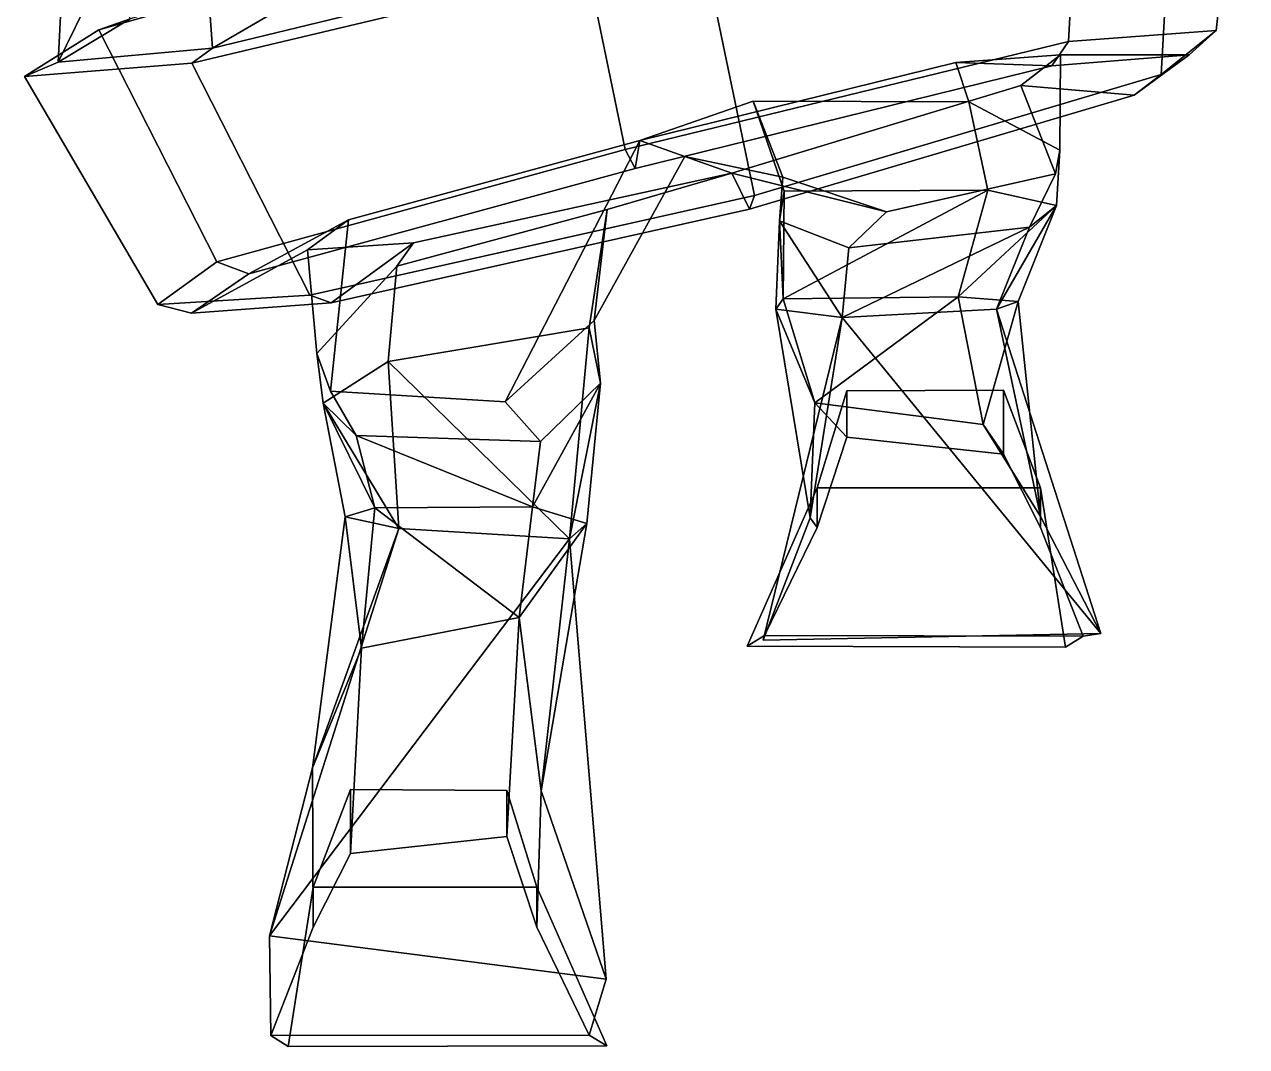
# Model space of a CAD drawing. Extents: x -275 to 208, y -153 to 425.
# Drawn here: x -139.6 to 118.3, y -153 to 62.6 of the extents above; entities that cross this region are included whole.
import ezdxf

# ---------------------------------------------------------------- set-up
doc = ezdxf.new("R2010")
doc.units = 0

msp = doc.modelspace()

# ---------------------------------------------------------------- linework, layer by layer
for points in [[(83.815224, 115.175201, 96.263046), (80.698166, 58.991043, 92.345688), (111.904366, 61.301224, 12.327795), (118.294075, 118.332825, 16.690588)], [(111.904366, 61.301224, 12.327795), (100.310265, 52.015259, -81.009583), (103.427322, 108.199402, -77.092224), (118.294075, 118.332825, 16.690588)], [(-117.24012, 63.736542, 60.490334), (-129.375839, 115.750885, -1.011421), (-132.410339, 54.618683, -17.356415)], [(-132.410339, 54.618683, -17.356415), (-129.375839, 115.750885, -1.011421), (-103.910355, 112.928894, -69.042404)], [(-99.884277, 57.563278, -92.921417), (-103.910355, 112.928894, -69.042404), (-1.784397, 114.661743, -101.674156)], [(-99.884277, 57.563278, -92.921417), (-1.784397, 114.661743, -101.674156), (0.914517, 82.009537, -109.513115)], [(-12.783604, 36.191238, 113.887306), (80.698166, 58.991043, 92.345688), (83.815224, 115.175201, 96.263046), (-23.853251, 89.690338, 115.936089)], [(-132.410339, 54.618683, -17.356415), (-103.910355, 112.928894, -69.042404), (-99.884277, 57.563278, -92.921417)], [(100.310265, 52.015259, -81.009583), (14.477215, 26.494904, -127.076523), (3.394209, 79.999512, -125.028542), (103.427322, 108.199402, -77.092224)], [(-23.853251, 89.690338, 115.936089), (-22.706766, 90.351151, 103.736557), (-117.24012, 63.736542, 60.490334), (-123.855392, 61.399765, 67.997314)], [(-12.783604, 36.191238, 113.887306), (-23.853251, 89.690338, 115.936089), (-123.855392, 61.399765, 67.997314), (-98.987305, 12.46225, 67.888977)], [(-104.243294, 54.423981, -105.357956), (-99.884277, 57.563278, -92.921417), (0.914517, 82.009537, -109.513115), (3.394209, 79.999512, -125.028542)], [(-79.375206, 5.48645, -105.466293), (-104.243294, 54.423981, -105.357956), (3.394209, 79.999512, -125.028542), (14.477215, 26.494904, -127.076523)], [(-139.557098, 51.563354, -18.40514), (-123.855392, 61.399765, 67.997314), (-117.24012, 63.736542, 60.490334), (-132.410339, 54.618683, -17.356415)], [(-123.855392, 61.399765, 67.997314), (-139.557098, 51.563354, -18.40514), (-111.416359, 3.473267, -18.068047), (-98.987305, 12.46225, 67.888977)], [(80.698166, 58.991043, 92.345688), (77.224785, 53.856323, 83.15905), (106.201744, 56.170197, 11.32111), (111.904366, 61.301224, 12.327795)], [(111.904366, 61.301224, 12.327795), (106.201744, 56.170197, 11.32111), (94.580627, 47.683075, -70.252701), (100.310265, 52.015259, -81.009583)], [(-104.243294, 54.423981, -105.357956), (-139.557098, 51.563354, -18.40514), (-132.410339, 54.618683, -17.356415), (-99.884277, 57.563278, -92.921417)], [(-12.783604, 36.191238, 113.887306), (-10.674455, 32.199554, 101.509605), (77.224785, 53.856323, 83.15905), (80.698166, 58.991043, 92.345688)], [(-111.416359, 3.473267, -18.068047), (-139.557098, 51.563354, -18.40514), (-104.243294, 54.423981, -105.357956), (-79.375206, 5.48645, -105.466293)], [(-10.674455, 32.199554, 101.509605), (-9.691628, 38.083618, 80.773193), (56.938873, 54.563736, 65.256973), (77.224785, 53.856323, 83.15905)], [(-9.691628, 38.083618, 80.773193), (14.180204, 46.361588, 58.217133), (59.6693, 46.213181, 46.74604), (56.938873, 54.563736, 65.256973)], [(77.224785, 53.856323, 83.15905), (56.938873, 54.563736, 65.256973), (79.018944, 56.158905, 8.064589), (106.201744, 56.170197, 11.32111)], [(56.938873, 54.563736, 65.256973), (59.6693, 46.213181, 46.74604), (78.909393, 36.049973, 10.976638), (79.018944, 56.158905, 8.064589)], [(106.201744, 56.170197, 11.32111), (79.018944, 56.158905, 8.064589), (70.653145, 49.68573, -55.966209), (94.580627, 47.683075, -70.252701)], [(79.018944, 56.158905, 8.064589), (78.909393, 36.049973, 10.976638), (77.983727, 31.06041, -33.00507), (70.653145, 49.68573, -55.966209)], [(100.310265, 52.015259, -81.009583), (94.580627, 47.683075, -70.252701), (13.450163, 23.618713, -111.732727), (14.477215, 26.494904, -127.076523)], [(70.653145, 49.68573, -55.966209), (77.983727, 31.06041, -33.00507), (42.356243, 23.049622, -64.476883), (9.678484, 31.193893, -90.443115)], [(94.580627, 47.683075, -70.252701), (70.653145, 49.68573, -55.966209), (9.678484, 31.193893, -90.443115), (13.450163, 23.618713, -111.732727)], [(20.481424, 30.386734, -3.429808), (14.180204, 46.361588, 58.217133), (-9.691628, 38.083618, 80.773193), (-0.196817, 34.706421, -3.153349)], [(20.748079, 27.407639, 23.23649), (14.180204, 46.361588, 58.217133), (20.481424, 30.386734, -3.429808), (19.782833, 21.111221, -4.51514)], [(20.748079, 27.407639, 23.23649), (63.672775, 27.594284, 25.180319), (59.6693, 46.213181, 46.74604), (14.180204, 46.361588, 58.217133)], [(63.672775, 27.594284, 25.180319), (78.187508, 24.401825, 11.501612), (78.909393, 36.049973, 10.976638), (59.6693, 46.213181, 46.74604)], [(-12.783604, 36.191238, 113.887306), (-98.987305, 12.46225, 67.888977), (-92.188194, 9.987549, 60.10051), (-10.674455, 32.199554, 101.509605)], [(-10.674455, 32.199554, 101.509605), (-92.188194, 9.987549, 60.10051), (-71.189873, 21.38533, 47.81757), (-9.691628, 38.083618, 80.773193)], [(-9.691628, 38.083618, 80.773193), (-71.189873, 21.38533, 47.81757), (-74.996834, -14.768738, 15.817265), (-38.13596, -17.03009, 44.75312)], [(-0.196817, 34.706421, -3.153349), (-9.691628, 38.083618, 80.773193), (-38.13596, -17.03009, 44.75312), (-19.342796, 0.120834, -9.467852)], [(9.678484, 31.193893, -90.443115), (-0.196817, 34.706421, -3.153349), (-19.342796, 0.120834, -9.467852), (-16.612764, 23.552826, -66.86927)], [(20.481424, 30.386734, -3.429808), (-0.196817, 34.706421, -3.153349), (9.678484, 31.193893, -90.443115), (42.356243, 23.049622, -64.476883)], [(78.187508, 24.401825, 11.501612), (72.522339, 19.803375, -8.895798), (77.983727, 31.06041, -33.00507), (78.909393, 36.049973, 10.976638)], [(-74.832352, 3.814285, -93.311241), (13.450163, 23.618713, -111.732727), (9.678484, 31.193893, -90.443115), (-57.475597, 16.507324, -73.405617)], [(-57.475597, 16.507324, -73.405617), (9.678484, 31.193893, -90.443115), (-16.612764, 23.552826, -66.86927), (-61.006756, 11.610153, -56.737286)], [(72.522339, 19.803375, -8.895798), (34.362782, 15.421631, -29.188297), (42.356243, 23.049622, -64.476883), (77.983727, 31.06041, -33.00507)], [(19.782833, 21.111221, -4.51514), (20.481424, 30.386734, -3.429808), (42.356243, 23.049622, -64.476883), (34.362782, 15.421631, -29.188297)], [(-79.375206, 5.48645, -105.466293), (14.477215, 26.494904, -127.076523), (13.450163, 23.618713, -111.732727), (-74.832352, 3.814285, -93.311241)], [(20.522991, 4.695755, 38.910427), (20.748079, 27.407639, 23.23649), (19.782833, 21.111221, -4.51514)], [(20.522991, 4.695755, 38.910427), (63.672775, 27.594284, 25.180319), (20.748079, 27.407639, 23.23649)], [(20.522991, 4.695755, 38.910427), (57.457512, 5.109253, 40.043816), (63.672775, 27.594284, 25.180319)], [(57.457512, 5.109253, 40.043816), (78.187508, 24.401825, 11.501612), (63.672775, 27.594284, 25.180319)], [(-62.840275, -8.549469, -45.019501), (-61.006756, 11.610153, -56.737286), (-16.612764, 23.552826, -66.86927), (-20.408838, -1.402847, -42.370651)], [(-18.022169, -13.097748, -16.8908), (-20.408838, -1.402847, -42.370651), (-16.612764, 23.552826, -66.86927), (-19.342796, 0.120834, -9.467852)], [(57.457512, 5.109253, 40.043816), (70.13868, 4.146759, 27.392048), (78.187508, 24.401825, 11.501612)], [(65.533806, 2.543533, 8.929358), (72.522339, 19.803375, -8.895798), (78.187508, 24.401825, 11.501612)], [(70.13868, 4.146759, 27.392048), (65.533806, 2.543533, 8.929358), (78.187508, 24.401825, 11.501612)], [(-92.188194, 9.987549, 60.10051), (-104.278389, 1.667252, -17.327019), (-79.855873, 15.018936, -13.559619), (-71.189873, 21.38533, 47.81757)], [(-71.189873, 21.38533, 47.81757), (-79.855873, 15.018936, -13.559619), (-77.870377, -6.852585, -23.012213), (-74.996834, -14.768738, 15.817265)], [(20.522991, 4.695755, 38.910427), (19.782833, 21.111221, -4.51514), (18.960131, 2.52092, 13.389613)], [(18.960131, 2.52092, 13.389613), (19.782833, 21.111221, -4.51514), (32.948051, 0.748505, -8.957969)], [(32.948051, 0.748505, -8.957969), (19.782833, 21.111221, -4.51514), (34.362782, 15.421631, -29.188297)], [(32.948051, 0.748505, -8.957969), (34.362782, 15.421631, -29.188297), (72.522339, 19.803375, -8.895798)], [(65.533806, 2.543533, 8.929358), (32.948051, 0.748505, -8.957969), (72.522339, 19.803375, -8.895798)], [(-104.278389, 1.667252, -17.327019), (-74.832352, 3.814285, -93.311241), (-57.475597, 16.507324, -73.405617), (-79.855873, 15.018936, -13.559619)], [(-79.855873, 15.018936, -13.559619), (-57.475597, 16.507324, -73.405617), (-61.006756, 11.610153, -56.737286), (-77.870377, -6.852585, -23.012213)], [(-98.987305, 12.46225, 67.888977), (-111.416359, 3.473267, -18.068047), (-104.278389, 1.667252, -17.327019), (-92.188194, 9.987549, 60.10051)], [(-76.551903, -17.34436, -32.294876), (-77.870377, -6.852585, -23.012213), (-61.006756, 11.610153, -56.737286), (-62.840275, -8.549469, -45.019501)], [(-111.416359, 3.473267, -18.068047), (-79.375206, 5.48645, -105.466293), (-74.832352, 3.814285, -93.311241), (-104.278389, 1.667252, -17.327019)], [(27.214216, -17.215317, 20.032352), (20.522991, 4.695755, 38.910427), (18.960131, 2.52092, 13.389613)], [(27.214216, -17.215317, 20.032352), (57.457512, 5.109253, 40.043816), (20.522991, 4.695755, 38.910427)], [(62.712101, -21.834045, 17.052393), (57.457512, 5.109253, 40.043816), (27.214216, -17.215317, 20.032352)], [(62.712101, -21.834045, 17.052393), (70.13868, 4.146759, 27.392048), (57.457512, 5.109253, 40.043816)], [(74.789932, -41.207092, -0.704425), (70.13868, 4.146759, 27.392048), (62.712101, -21.834045, 17.052393)], [(74.789932, -41.207092, -0.704425), (65.533806, 2.543533, 8.929358), (70.13868, 4.146759, 27.392048)], [(-30.708914, -25.39595, 3.59519), (-18.022169, -13.097748, -16.8908), (-19.342796, 0.120834, -9.467852), (-38.13596, -17.03009, 44.75312)], [(16.296782, -67.27697, -46.198383), (26.222542, -41.482666, -11.146882), (32.948051, 0.748505, -8.957969)], [(16.296782, -67.27697, -46.198383), (32.948051, 0.748505, -8.957969), (87.524727, -65.911514, -28.851036)], [(26.222542, -41.482666, -11.146882), (27.214216, -17.215317, 20.032352), (18.960131, 2.52092, 13.389613)], [(26.222542, -41.482666, -11.146882), (18.960131, 2.52092, 13.389613), (32.948051, 0.748505, -8.957969)], [(87.524727, -65.911514, -28.851036), (32.948051, 0.748505, -8.957969), (65.533806, 2.543533, 8.929358)], [(87.524727, -65.911514, -28.851036), (65.533806, 2.543533, 8.929358), (74.789932, -41.207092, -0.704425)], [(-24.554392, -45.912521, -37.993515), (-62.840275, -8.549469, -45.019501), (-20.408838, -1.402847, -42.370651)], [(-24.554392, -45.912521, -37.993515), (-20.408838, -1.402847, -42.370651), (-18.022169, -13.097748, -16.8908)], [(-69.535324, -24.144981, -15.141708), (-74.996834, -14.768738, 15.817265), (-77.870377, -6.852585, -23.012213), (-76.551903, -17.34436, -32.294876)], [(-60.551743, -43.781403, -40.081089), (-76.551903, -17.34436, -32.294876), (-62.840275, -8.549469, -45.019501)], [(-60.551743, -43.781403, -40.081089), (-62.840275, -8.549469, -45.019501), (-24.554392, -45.912521, -37.993515)], [(-30.708914, -25.39595, 3.59519), (-38.13596, -17.03009, 44.75312), (-74.996834, -14.768738, 15.817265), (-69.535324, -24.144981, -15.141708)], [(-32.363453, -39.197533, 3.139776), (-20.925396, -42.694443, -14.950908), (-18.022169, -13.097748, -16.8908)], [(-32.363453, -39.197533, 3.139776), (-18.022169, -13.097748, -16.8908), (-30.708914, -25.39595, 3.59519)], [(-20.925396, -42.694443, -14.950908), (-24.554392, -45.912521, -37.993515), (-18.022169, -13.097748, -16.8908)], [(27.673773, -35.181519, 102.617195), (74.813721, -35.181519, 102.617195), (66.977409, -14.550003, 87.801697), (33.987896, -14.735306, 87.801697)], [(27.673773, -35.181519, 102.617195), (33.987896, -14.735306, 87.801697), (33.987896, -24.473709, 35.947453), (27.673773, -43.565018, 43.725594)], [(33.987896, -14.735306, 87.801697), (66.977409, -14.550003, 87.801697), (66.977409, -28.071701, 35.947453), (33.987896, -24.473709, 35.947453)], [(74.813721, -35.181519, 102.617195), (74.813721, -43.565018, 43.725594), (66.977409, -28.071701, 35.947453), (66.977409, -14.550003, 87.801697)], [(-65.627632, -39.416656, -13.344447), (-69.535324, -24.144981, -15.141708), (-76.551903, -17.34436, -32.294876)], [(-65.627632, -39.416656, -13.344447), (-76.551903, -17.34436, -32.294876), (-71.913467, -41.286896, -28.62285)], [(-71.913467, -41.286896, -28.62285), (-76.551903, -17.34436, -32.294876), (-60.551743, -43.781403, -40.081089)], [(26.222542, -41.482666, -11.146882), (27.673773, -43.565018, 43.725594), (33.987896, -24.473709, 35.947453), (27.214216, -17.215317, 20.032352)], [(27.214216, -17.215317, 20.032352), (33.987896, -24.473709, 35.947453), (66.977409, -28.071701, 35.947453), (62.712101, -21.834045, 17.052393)], [(74.789932, -41.207092, -0.704425), (62.712101, -21.834045, 17.052393), (66.977409, -28.071701, 35.947453), (74.813721, -43.565018, 43.725594)], [(-32.363453, -39.197533, 3.139776), (-30.708914, -25.39595, 3.59519), (-69.535324, -24.144981, -15.141708)], [(-32.363453, -39.197533, 3.139776), (-69.535324, -24.144981, -15.141708), (-65.627632, -39.416656, -13.344447)], [(12.906889, -68.581467, 102.617195), (80.090286, -68.766785, 102.617195), (74.813721, -35.181519, 102.617195), (27.673773, -35.181519, 102.617195)], [(12.906889, -68.581467, 102.617195), (27.673773, -35.181519, 102.617195), (27.673773, -43.565018, 43.725594), (16.610764, -66.354584, 32.613968)], [(80.090286, -68.766785, 102.617195), (83.794151, -66.46048, 36.317848), (74.813721, -43.565018, 43.725594), (74.813721, -35.181519, 102.617195)], [(-68.448898, -68.961227, -9.676261), (-65.627632, -39.416656, -13.344447), (-71.913467, -41.286896, -28.62285)], [(-68.448898, -68.961227, -9.676261), (-35.209187, -62.539169, 3.626524), (-65.627632, -39.416656, -13.344447)], [(-35.209187, -62.539169, 3.626524), (-32.363453, -39.197533, 3.139776), (-65.627632, -39.416656, -13.344447)], [(-35.209187, -62.539169, 3.626524), (-20.925396, -42.694443, -14.950908), (-32.363453, -39.197533, 3.139776)], [(87.524727, -65.911514, -28.851036), (74.789932, -41.207092, -0.704425), (74.813721, -43.565018, 43.725594), (83.794151, -66.46048, 36.317848)], [(-87.869942, -129.704941, -32.021236), (-78.762878, -94.210762, -18.071884), (-60.551743, -43.781403, -40.081089)], [(-87.869942, -129.704941, -32.021236), (-60.551743, -43.781403, -40.081089), (-24.554392, -45.912521, -37.993515)], [(-78.762878, -94.210762, -18.071884), (-68.448898, -68.961227, -9.676261), (-71.913467, -41.286896, -28.62285)], [(-78.762878, -94.210762, -18.071884), (-71.913467, -41.286896, -28.62285), (-60.551743, -43.781403, -40.081089)], [(-30.562082, -99.095322, -7.722254), (-20.925396, -42.694443, -14.950908), (-35.209187, -62.539169, 3.626524)], [(-30.562082, -99.095322, -7.722254), (-24.554392, -45.912521, -37.993515), (-20.925396, -42.694443, -14.950908)], [(16.296782, -67.27697, -46.198383), (16.610764, -66.354584, 32.613968), (27.673773, -43.565018, 43.725594), (26.222542, -41.482666, -11.146882)], [(-16.806437, -138.809662, -17.922411), (-87.869942, -129.704941, -32.021236), (-24.554392, -45.912521, -37.993515)], [(-16.806437, -138.809662, -17.922411), (-24.554392, -45.912521, -37.993515), (-30.562082, -99.095322, -7.722254)], [(-35.209187, -62.539169, 3.626524), (-68.448898, -68.961227, -9.676261), (-70.777412, -112.334427, 35.947453), (-37.787899, -108.736435, 35.947453)], [(-30.562082, -99.095322, -7.722254), (-35.209187, -62.539169, 3.626524), (-37.787899, -108.736435, 35.947453), (-31.473774, -127.827744, 43.725594)], [(80.090286, -68.766785, 102.617195), (12.906889, -68.581467, 102.617195), (16.610764, -66.354584, 32.613968), (83.794151, -66.46048, 36.317848)], [(87.524727, -65.911514, -28.851036), (83.794151, -66.46048, 36.317848), (16.610764, -66.354584, 32.613968), (16.296782, -67.27697, -46.198383)], [(-78.762878, -94.210762, -18.071884), (-78.613716, -127.827744, 43.725594), (-70.777412, -112.334427, 35.947453), (-68.448898, -68.961227, -9.676261)], [(-87.869942, -129.704941, -32.021236), (-87.594154, -150.723206, 36.317848), (-78.613716, -127.827744, 43.725594), (-78.762878, -94.210762, -18.071884)], [(-31.473774, -119.444244, 102.617195), (-37.787899, -98.998032, 87.801697), (-70.777412, -98.812729, 87.801697), (-78.613716, -119.444244, 102.617195)], [(-78.613716, -119.444244, 102.617195), (-70.777412, -98.812729, 87.801697), (-70.777412, -112.334427, 35.947453), (-78.613716, -127.827744, 43.725594)], [(-37.787899, -98.998032, 87.801697), (-37.787899, -108.736435, 35.947453), (-70.777412, -112.334427, 35.947453), (-70.777412, -98.812729, 87.801697)], [(-31.473774, -119.444244, 102.617195), (-31.473774, -127.827744, 43.725594), (-37.787899, -108.736435, 35.947453), (-37.787899, -98.998032, 87.801697)], [(-16.806437, -138.809662, -17.922411), (-30.562082, -99.095322, -7.722254), (-31.473774, -127.827744, 43.725594), (-20.410763, -150.61731, 32.613968)], [(-83.890282, -153.02951, 102.617195), (-78.613716, -119.444244, 102.617195), (-78.613716, -127.827744, 43.725594), (-87.594154, -150.723206, 36.317848)], [(-16.70689, -152.844193, 102.617195), (-31.473774, -119.444244, 102.617195), (-78.613716, -119.444244, 102.617195), (-83.890282, -153.02951, 102.617195)], [(-16.70689, -152.844193, 102.617195), (-20.410763, -150.61731, 32.613968), (-31.473774, -127.827744, 43.725594), (-31.473774, -119.444244, 102.617195)], [(-87.869942, -129.704941, -32.021236), (-16.806437, -138.809662, -17.922411), (-20.410763, -150.61731, 32.613968), (-87.594154, -150.723206, 36.317848)], [(-83.890282, -153.02951, 102.617195), (-87.594154, -150.723206, 36.317848), (-20.410763, -150.61731, 32.613968), (-16.70689, -152.844193, 102.617195)]]:
    msp.add_3dface(points)

doc.saveas('drawing.dxf')
